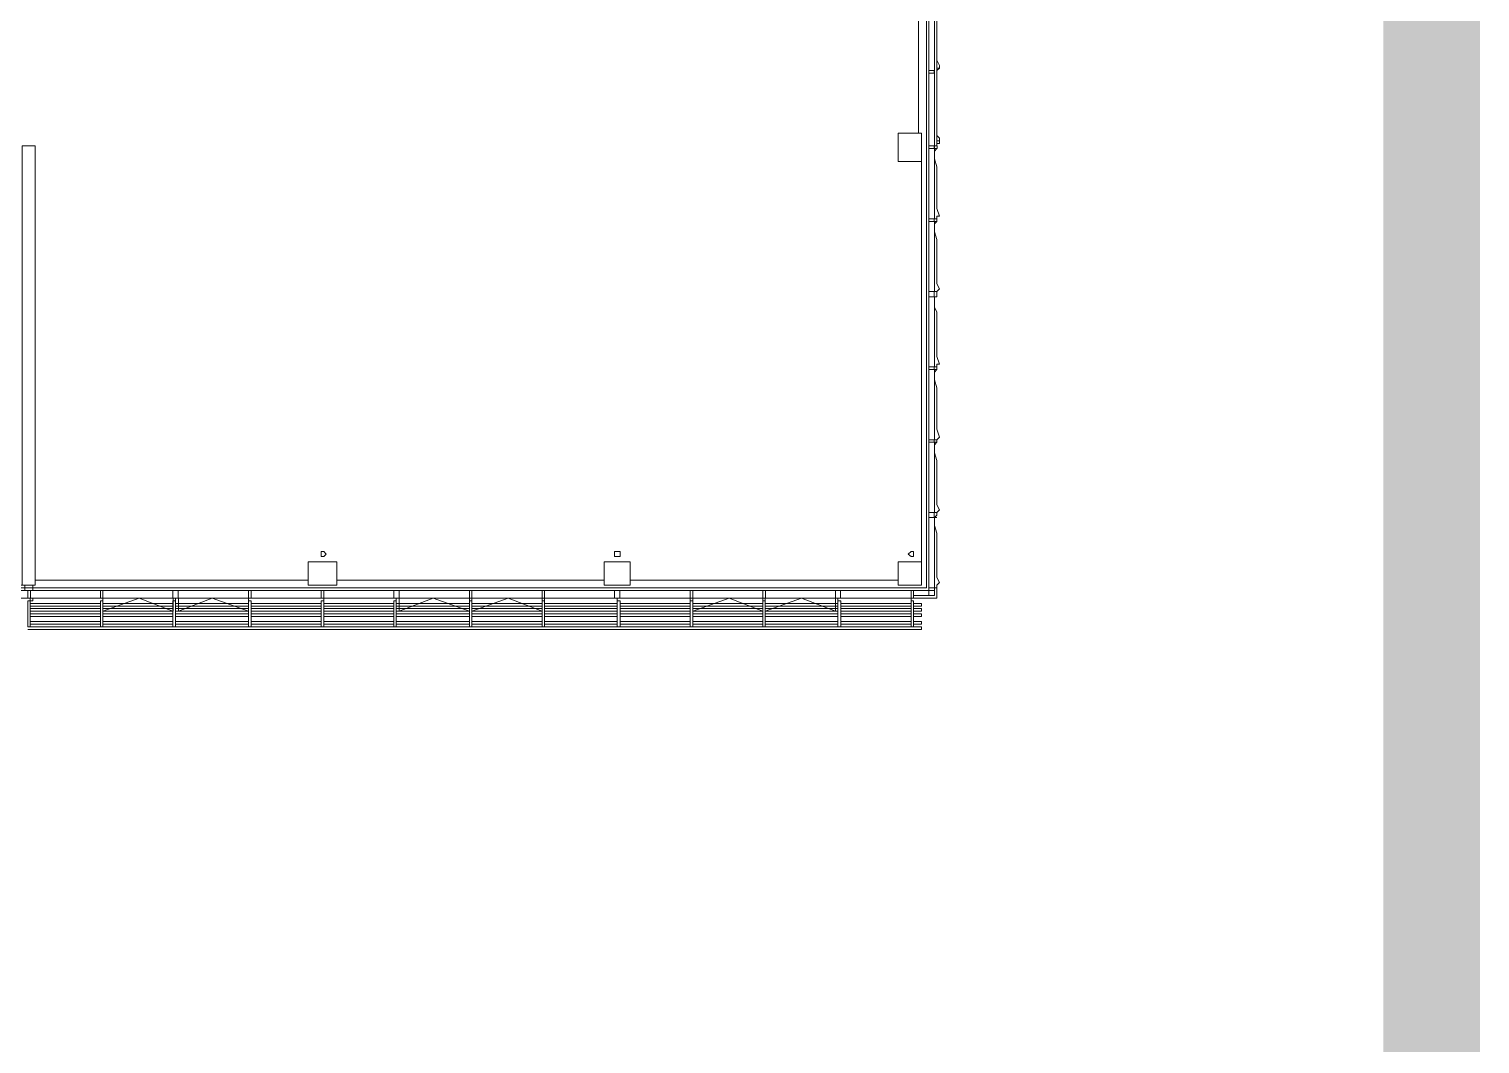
# Model space of a CAD drawing. Header units: inches. Extents: x 0.9 to 46, y 0.8 to 32.4.
# Drawn here: x 45.117 to 46.048, y 20.314 to 20.965 of the extents above; entities that cross this region are included whole.
import ezdxf

# ---------------------------------------------------------------- set-up
doc = ezdxf.new("R2010")
doc.units = ezdxf.units.IN
doc.header["$MEASUREMENT"] = 0
doc.layers.add('PDF_Geometry', color=7, linetype='Continuous')
doc.layers.add('PDF_Solid Fills', color=7, linetype='Continuous')

msp = doc.modelspace()

# ---------------------------------------------------------------- linework, layer by layer
at = {"layer": 'PDF_Geometry', "color": 9, "lineweight": 20, "true_color": 0xc0c0c0}
for points in [[(44.77264, 21.46629), (44.54738, 21.46629), (44.54738, 21.46128), (44.54738, 21.5196), (44.46411, 21.5196), (44.46411, 21.73959), (42.36758, 21.73959), (42.36758, 20.6063), (45.69248, 20.6063), (45.69248, 21.73959), (45.01767, 21.73959), (45.01767, 21.73627), (45.02597, 21.73627), (45.11243, 21.73627), (45.12073, 21.73627), (45.12073, 21.45627), (45.11243, 21.45627), (45.11243, 21.73627)], [(45.69407, 21.45461), (45.69407, 20.88962)], [(45.69758, 20.88962), (45.69758, 21.45461)], [(45.69918, 20.88962), (45.69918, 21.45461)], [(45.68737, 20.89795), (45.68737, 20.97462)], [(45.02597, 20.60796), (45.01767, 20.60796), (45.01767, 20.88962), (45.02597, 20.88962), (45.02597, 20.60796), (45.11243, 20.60796), (45.12073, 20.60796), (45.12073, 20.88962), (45.11243, 20.88962), (45.11243, 20.60796)], [(45.69407, 20.88796), (45.69407, 20.60464), (45.68418, 20.60464), (45.68418, 20.59963), (45.69918, 20.59963), (45.69918, 20.6063), (45.69758, 20.6063), (45.69758, 20.60464), (45.69407, 20.60464), (45.69407, 20.6063)], [(45.68929, 20.8796), (45.68929, 20.62295)], [(45.69758, 20.88796), (45.69758, 20.84294), (45.69918, 20.84294)], [(45.69918, 20.7963), (45.69758, 20.7963), (45.69758, 20.84128), (45.69918, 20.84128)], [(45.69918, 20.74796), (45.69758, 20.74796), (45.69758, 20.79295), (45.69918, 20.79295)], [(45.69918, 20.70128), (45.69758, 20.70128), (45.69758, 20.7463), (45.69918, 20.7463)], [(45.69918, 20.6546), (45.69758, 20.6546), (45.69758, 20.69962), (45.69918, 20.69962)], [(45.69758, 20.6063), (45.69758, 20.65129), (45.69918, 20.65129)], [(45.12073, 20.61128), (45.29589, 20.61128)], [(45.31408, 20.61128), (45.48573, 20.61128)], [(45.50264, 20.61128), (45.67429, 20.61128)], [(45.68418, 20.60464), (42.37747, 20.60464)], [(45.11913, 20.60796), (45.11913, 20.60464), (45.11403, 20.60464), (45.11403, 20.60796)], [(45.68259, 20.59963), (45.68259, 20.60129)], [(45.68418, 20.59963), (45.68418, 20.60129), (45.69758, 20.60129), (45.69758, 20.60464)], [(45.69407, 20.60464), (45.69407, 20.60129)], [(42.37588, 20.59963), (45.68259, 20.59963), (42.37588, 20.59963)], [(45.11594, 20.59797), (45.11754, 20.59797), (45.11594, 20.59797)], [(45.11754, 20.59797), (45.11754, 20.58129), (45.11594, 20.58129), (45.11594, 20.59797)], [(45.11754, 20.59628), (45.16252, 20.59628)], [(45.11754, 20.59462), (45.16252, 20.59462)], [(45.11754, 20.59296), (45.16252, 20.59296)], [(45.11754, 20.5913), (45.16252, 20.5913)], [(45.16252, 20.59797), (45.16412, 20.59797), (45.16252, 20.59797)], [(45.16412, 20.59797), (45.16412, 20.58129), (45.16252, 20.58129), (45.16252, 20.59797)], [(45.16412, 20.59963), (45.16412, 20.59797), (45.16412, 20.59963)], [(45.16412, 20.59628), (45.20911, 20.59628)], [(45.16412, 20.59462), (45.20911, 20.59462)], [(45.16412, 20.59296), (45.20911, 20.59296)], [(45.20911, 20.59797), (45.2107, 20.59797), (45.20911, 20.59797)], [(45.2107, 20.59797), (45.2107, 20.58129), (45.20911, 20.58129), (45.20911, 20.59797)], [(45.2107, 20.59963), (45.2107, 20.59797), (45.2107, 20.59963)], [(45.2107, 20.5913), (45.2576, 20.5913), (45.23431, 20.59963), (45.21262, 20.5913)], [(45.2107, 20.59628), (45.2576, 20.59628)], [(45.2107, 20.59462), (45.2576, 20.59462)], [(45.2107, 20.59296), (45.2576, 20.59296)], [(45.2576, 20.59963), (45.2576, 20.59797), (45.2576, 20.59963)], [(45.2576, 20.59797), (45.2592, 20.59797), (45.2576, 20.59797)], [(45.2592, 20.59797), (45.2592, 20.58129), (45.2576, 20.58129), (45.2576, 20.59797)], [(45.2592, 20.59628), (45.30419, 20.59628)], [(45.2592, 20.59462), (45.30419, 20.59462)], [(45.2592, 20.59296), (45.30419, 20.59296)], [(45.2592, 20.5913), (45.30419, 20.5913)], [(45.30419, 20.59797), (45.30578, 20.59797), (45.30419, 20.59797)], [(45.30578, 20.59797), (45.30578, 20.58129), (45.30419, 20.58129), (45.30419, 20.59797)], [(45.30578, 20.59963), (45.30578, 20.59797), (45.30578, 20.59963)], [(45.30578, 20.59628), (45.35077, 20.59628)], [(45.30578, 20.59462), (45.35077, 20.59462)], [(45.30578, 20.59296), (45.35077, 20.59296)], [(45.30578, 20.5913), (45.35077, 20.5913)], [(45.35077, 20.59797), (45.35236, 20.59797), (45.35077, 20.59797)], [(45.35236, 20.59797), (45.35236, 20.58129), (45.35077, 20.58129), (45.35077, 20.59797)], [(45.35236, 20.59963), (45.35236, 20.59797), (45.35236, 20.59963)], [(45.35236, 20.5913), (45.39927, 20.5913), (45.37597, 20.59963), (45.35428, 20.5913)], [(45.35236, 20.59628), (45.39927, 20.59628)], [(45.35236, 20.59462), (45.39927, 20.59462)], [(45.35236, 20.59296), (45.39927, 20.59296)], [(45.39927, 20.59963), (45.39927, 20.59797), (45.39927, 20.59963)], [(45.39927, 20.59797), (45.40086, 20.59797), (45.39927, 20.59797)], [(45.40086, 20.59797), (45.40086, 20.58129), (45.39927, 20.58129), (45.39927, 20.59797)], [(45.40086, 20.59628), (45.44585, 20.59628)], [(45.40086, 20.59462), (45.44585, 20.59462)], [(45.40086, 20.59296), (45.44585, 20.59296)], [(45.44585, 20.59797), (45.44744, 20.59797), (45.44585, 20.59797)], [(45.44744, 20.59797), (45.44744, 20.58129), (45.44585, 20.58129), (45.44585, 20.59797)], [(45.44744, 20.59963), (45.44744, 20.59797), (45.44744, 20.59963)], [(45.44744, 20.59628), (45.49403, 20.59628)], [(45.44744, 20.59462), (45.49403, 20.59462)], [(45.44744, 20.59296), (45.49403, 20.59296)], [(45.44744, 20.5913), (45.49403, 20.5913)], [(45.49403, 20.59963), (45.49403, 20.59797), (45.49403, 20.59963)], [(45.49403, 20.59797), (45.49594, 20.59797), (45.49403, 20.59797)], [(45.49594, 20.59797), (45.49594, 20.58129), (45.49403, 20.58129), (45.49403, 20.59797)], [(45.49594, 20.59628), (45.54092, 20.59628)], [(45.49594, 20.59462), (45.54092, 20.59462)], [(45.49594, 20.59296), (45.54092, 20.59296)], [(45.49594, 20.5913), (45.54092, 20.5913)], [(45.54092, 20.59963), (45.54092, 20.59797), (45.54092, 20.59963)], [(45.54092, 20.59797), (45.54252, 20.59797), (45.54092, 20.59797)], [(45.54252, 20.59797), (45.54252, 20.58129), (45.54092, 20.58129), (45.54092, 20.59797)], [(45.54252, 20.59628), (45.58751, 20.59628)], [(45.54252, 20.59462), (45.58751, 20.59462)], [(45.54252, 20.59296), (45.58751, 20.59296)], [(45.58751, 20.59797), (45.5891, 20.59797), (45.58751, 20.59797)], [(45.5891, 20.59797), (45.5891, 20.58129), (45.58751, 20.58129), (45.58751, 20.59797)], [(45.5891, 20.59963), (45.5891, 20.59797), (45.5891, 20.59963)], [(45.63409, 20.5913), (45.61239, 20.59963), (45.5891, 20.5913), (45.63569, 20.5913)], [(45.5891, 20.59628), (45.63569, 20.59628)], [(45.5891, 20.59462), (45.63569, 20.59462)], [(45.5891, 20.59296), (45.63569, 20.59296)], [(45.63569, 20.59963), (45.63569, 20.59797), (45.63569, 20.59963)], [(45.63569, 20.59797), (45.6376, 20.59797), (45.63569, 20.59797)], [(45.6376, 20.59797), (45.6376, 20.58129), (45.63569, 20.58129), (45.63569, 20.59797)], [(45.6376, 20.59628), (45.68259, 20.59628)], [(45.6376, 20.59462), (45.68259, 20.59462)], [(45.6376, 20.59296), (45.68259, 20.59296)], [(45.6376, 20.5913), (45.68259, 20.5913)], [(45.68259, 20.59963), (45.68259, 20.59797), (45.68259, 20.59963)], [(45.68259, 20.59797), (45.68418, 20.59797), (45.68259, 20.59797)], [(45.68418, 20.59797), (45.68418, 20.58129), (45.68259, 20.58129), (45.68259, 20.59797)], [(45.68418, 20.59462), (45.68929, 20.59462), (45.68929, 20.59628), (45.68418, 20.59628)], [(45.68418, 20.5913), (45.68929, 20.5913), (45.68929, 20.59296), (45.68418, 20.59296)], [(45.11594, 20.57963), (45.16412, 20.57963), (45.2107, 20.57963), (45.2576, 20.57963), (45.30578, 20.57963), (45.35236, 20.57963), (45.39927, 20.57963), (45.44744, 20.57963), (45.49403, 20.57963), (45.54092, 20.57963), (45.5891, 20.57963), (45.63569, 20.57963), (45.68259, 20.57963), (45.68929, 20.57963), (45.68929, 20.58129), (45.68418, 20.58129)], [(45.11754, 20.58961), (45.16252, 20.58961)], [(45.11754, 20.58795), (45.16252, 20.58795)], [(45.11754, 20.58463), (45.16252, 20.58463)], [(45.11754, 20.58294), (45.16252, 20.58294)], [(45.11754, 20.58129), (45.16252, 20.58129)], [(45.16412, 20.58961), (45.20911, 20.58961)], [(45.16412, 20.58795), (45.20911, 20.58795)], [(45.16412, 20.58463), (45.20911, 20.58463)], [(45.16412, 20.58294), (45.20911, 20.58294)], [(45.16412, 20.58129), (45.20911, 20.58129)], [(45.2107, 20.58961), (45.2576, 20.58961)], [(45.2107, 20.58795), (45.2576, 20.58795)], [(45.2107, 20.58463), (45.2576, 20.58463)], [(45.2107, 20.58294), (45.2576, 20.58294)], [(45.2107, 20.58129), (45.2576, 20.58129)], [(45.2592, 20.58961), (45.30419, 20.58961)], [(45.2592, 20.58795), (45.30419, 20.58795)], [(45.2592, 20.58463), (45.30419, 20.58463)], [(45.2592, 20.58294), (45.30419, 20.58294)], [(45.2592, 20.58129), (45.30419, 20.58129)], [(45.30578, 20.58961), (45.35077, 20.58961)], [(45.30578, 20.58795), (45.35077, 20.58795)], [(45.30578, 20.58463), (45.35077, 20.58463)], [(45.30578, 20.58294), (45.35077, 20.58294)], [(45.30578, 20.58129), (45.35077, 20.58129)], [(45.35236, 20.58961), (45.39927, 20.58961)], [(45.35236, 20.58795), (45.39927, 20.58795)], [(45.35236, 20.58463), (45.39927, 20.58463)], [(45.35236, 20.58294), (45.39927, 20.58294)], [(45.35236, 20.58129), (45.39927, 20.58129)], [(45.40086, 20.58961), (45.44585, 20.58961)], [(45.40086, 20.58795), (45.44585, 20.58795)], [(45.40086, 20.58463), (45.44585, 20.58463)], [(45.40086, 20.58294), (45.44585, 20.58294)], [(45.40086, 20.58129), (45.44585, 20.58129)], [(45.44744, 20.58961), (45.49403, 20.58961)], [(45.44744, 20.58795), (45.49403, 20.58795)], [(45.44744, 20.58463), (45.49403, 20.58463)], [(45.44744, 20.58294), (45.49403, 20.58294)], [(45.44744, 20.58129), (45.49403, 20.58129)], [(45.49594, 20.58961), (45.54092, 20.58961)], [(45.49594, 20.58795), (45.54092, 20.58795)], [(45.49594, 20.58463), (45.54092, 20.58463)], [(45.49594, 20.58294), (45.54092, 20.58294)], [(45.49594, 20.58129), (45.54092, 20.58129)], [(45.54252, 20.58961), (45.58751, 20.58961)], [(45.54252, 20.58795), (45.58751, 20.58795)], [(45.54252, 20.58463), (45.58751, 20.58463)], [(45.54252, 20.58294), (45.58751, 20.58294)], [(45.54252, 20.58129), (45.58751, 20.58129)], [(45.5891, 20.58961), (45.63569, 20.58961)], [(45.5891, 20.58795), (45.63569, 20.58795)], [(45.5891, 20.58463), (45.63569, 20.58463)], [(45.5891, 20.58294), (45.63569, 20.58294)], [(45.5891, 20.58129), (45.63569, 20.58129)], [(45.6376, 20.58961), (45.68259, 20.58961)], [(45.6376, 20.58795), (45.68259, 20.58795)], [(45.6376, 20.58463), (45.68259, 20.58463)], [(45.6376, 20.58294), (45.68259, 20.58294)], [(45.6376, 20.58129), (45.68259, 20.58129)], [(45.68418, 20.58795), (45.68929, 20.58795), (45.68929, 20.58961), (45.68418, 20.58961)], [(45.68418, 20.58294), (45.68929, 20.58294), (45.68929, 20.58463), (45.68418, 20.58463)]]:
    msp.add_lwpolyline(points, dxfattribs=at)
at = {"layer": 'PDF_Geometry', "lineweight": 9}
for points in [[(45.69918, 20.95461), (45.69918, 20.94463), (45.70077, 20.94128), (45.70077, 20.93962), (45.70077, 20.94128), (45.70077, 20.93962)], [(45.70077, 20.94128), (45.69918, 20.94463), (45.69918, 20.94795), (45.69918, 20.95129), (45.69918, 20.95295), (45.69918, 20.95461), (45.69918, 20.93962), (45.69918, 20.93796), (45.70077, 20.93962), (45.69918, 20.93962), (45.69918, 20.93796)], [(45.69918, 20.90628), (45.69918, 20.90296), (45.69918, 20.9013), (45.69918, 20.89629), (45.70077, 20.89463), (45.70077, 20.89294), (45.70077, 20.89463), (45.69918, 20.89629), (45.69918, 20.90794), (45.69918, 20.89294), (45.69918, 20.89128), (45.70077, 20.89128), (45.70077, 20.89294), (45.69918, 20.89294), (45.69918, 20.89128), (45.69918, 20.88962)], [(45.11754, 20.59797), (45.11754, 20.59963)], [(45.11913, 20.59797), (45.11754, 20.59797), (45.11913, 20.59797)], [(45.11913, 20.59797), (45.11913, 20.59963)]]:
    msp.add_lwpolyline(points, dxfattribs=at)
at = {"layer": 'PDF_Geometry', "color": 9, "lineweight": 20, "true_color": 0xc0c0c0}
for points in [[(45.69407, 20.9363), (45.6974, 20.9363), (45.6974, 20.93797), (45.69407, 20.93797)], [(45.67429, 20.8796), (45.6893, 20.8796), (45.6893, 20.89794), (45.67429, 20.89794)], [(45.69407, 20.88796), (45.6974, 20.88796), (45.6974, 20.88963), (45.69407, 20.88963)], [(45.69758, 20.88796), (45.69925, 20.88796), (45.69925, 20.88963), (45.69758, 20.88963)], [(45.69918, 20.84128), (45.69918, 20.84464), (45.70077, 20.84464), (45.69918, 20.84961), (45.69918, 20.87629), (45.69758, 20.88129), (45.69758, 20.88627), (45.69918, 20.88796), (45.69758, 20.88627), (45.69758, 20.88129), (45.69918, 20.87629), (45.69918, 20.84961), (45.70077, 20.84464), (45.69918, 20.84464)], [(45.69407, 20.84128), (45.6974, 20.84128), (45.6974, 20.84294), (45.69407, 20.84294)], [(45.69918, 20.79461), (45.69918, 20.7963), (45.70077, 20.79796), (45.69918, 20.80127), (45.69918, 20.82961), (45.69758, 20.83462), (45.69758, 20.83963), (45.69918, 20.84128), (45.69758, 20.83963), (45.69758, 20.83462), (45.69918, 20.82961), (45.69918, 20.80127), (45.70077, 20.79796), (45.69918, 20.7963)], [(45.69407, 20.79295), (45.6974, 20.79295), (45.6974, 20.79629), (45.69407, 20.79629)], [(45.69918, 20.7463), (45.69918, 20.74962), (45.70077, 20.74962), (45.69918, 20.75463), (45.69918, 20.78296), (45.69758, 20.78628), (45.69758, 20.79295), (45.69918, 20.79295), (45.69918, 20.79461), (45.69918, 20.79295), (45.69758, 20.79295), (45.69758, 20.78628), (45.69918, 20.78296), (45.69918, 20.75463), (45.70077, 20.74962), (45.69918, 20.74962)], [(45.69407, 20.7463), (45.6974, 20.7463), (45.6974, 20.74797), (45.69407, 20.74797)], [(45.69918, 20.69962), (45.69918, 20.70128), (45.70077, 20.70294), (45.69918, 20.70795), (45.69918, 20.73462), (45.69758, 20.73963), (45.69758, 20.74461), (45.69918, 20.7463), (45.69758, 20.74461), (45.69758, 20.73963), (45.69918, 20.73462), (45.69918, 20.70795), (45.70077, 20.70294), (45.69918, 20.70128)], [(45.69407, 20.69962), (45.6974, 20.69962), (45.6974, 20.70129), (45.69407, 20.70129)], [(45.69918, 20.65298), (45.69918, 20.6546), (45.70077, 20.65629), (45.69918, 20.65961), (45.69918, 20.68795), (45.69758, 20.69296), (45.69758, 20.69796), (45.69918, 20.69962), (45.69758, 20.69796), (45.69758, 20.69296), (45.69918, 20.68795), (45.69918, 20.65961), (45.70077, 20.65629), (45.69918, 20.6546)], [(45.69407, 20.65129), (45.6974, 20.65129), (45.6974, 20.65461), (45.69407, 20.65461)], [(45.69918, 20.6063), (45.69918, 20.60796), (45.70077, 20.60962), (45.69918, 20.61297), (45.69918, 20.6413), (45.69758, 20.64631), (45.69758, 20.65129), (45.69918, 20.65298), (45.69758, 20.65129), (45.69758, 20.64631), (45.69918, 20.6413), (45.69918, 20.61297), (45.70077, 20.60962), (45.69918, 20.60796)], [(45.30738, 20.62796), (45.30578, 20.62962), (45.30419, 20.62962), (45.30419, 20.6263), (45.30578, 20.6263)], [(45.49594, 20.62796), (45.49594, 20.62962), (45.49243, 20.62962), (45.49243, 20.6263), (45.49594, 20.6263)], [(45.68418, 20.62796), (45.68418, 20.62962), (45.68259, 20.62962), (45.68067, 20.62796), (45.68259, 20.6263), (45.68418, 20.6263)], [(45.29589, 20.60796), (45.31422, 20.60796), (45.31422, 20.62296), (45.29589, 20.62296)], [(45.48573, 20.60796), (45.5024, 20.60796), (45.5024, 20.62296), (45.48573, 20.62296)], [(45.67429, 20.60796), (45.6893, 20.60796), (45.6893, 20.62296), (45.67429, 20.62296)], [(45.11594, 20.59963), (45.11761, 20.59963), (45.11761, 20.60464), (45.11594, 20.60464)], [(45.16252, 20.59963), (45.16418, 20.59963), (45.16418, 20.60464), (45.16252, 20.60464)], [(45.20911, 20.59963), (45.21243, 20.59963), (45.21243, 20.60464), (45.20911, 20.60464)], [(45.2576, 20.59963), (45.25927, 20.59963), (45.25927, 20.60464), (45.2576, 20.60464)], [(45.30419, 20.59963), (45.30586, 20.59963), (45.30586, 20.60464), (45.30419, 20.60464)], [(45.35077, 20.59963), (45.3541, 20.59963), (45.3541, 20.60464), (45.35077, 20.60464)], [(45.39927, 20.59963), (45.40092, 20.59963), (45.40092, 20.60464), (45.39927, 20.60464)], [(45.44585, 20.59963), (45.44752, 20.59963), (45.44752, 20.60464), (45.44585, 20.60464)], [(45.49243, 20.59963), (45.49577, 20.59963), (45.49577, 20.60464), (45.49243, 20.60464)], [(45.54092, 20.59963), (45.54259, 20.59963), (45.54259, 20.60464), (45.54092, 20.60464)], [(45.58751, 20.59963), (45.58917, 20.59963), (45.58917, 20.60464), (45.58751, 20.60464)], [(45.63409, 20.59963), (45.63742, 20.59963), (45.63742, 20.60464), (45.63409, 20.60464)], [(45.68259, 20.59963), (45.68426, 20.59963), (45.68426, 20.60464), (45.68259, 20.60464)], [(45.69758, 20.6063), (45.69918, 20.6063), (45.69758, 20.6063), (45.69758, 20.60464), (45.69407, 20.60464), (45.69407, 20.6063)], [(45.20911, 20.5913), (45.18741, 20.59963), (45.16412, 20.5913)], [(45.16412, 20.5913), (45.20912, 20.5913), (45.20912, 20.59963), (45.16412, 20.59963)], [(45.21262, 20.5913), (45.25762, 20.5913), (45.25762, 20.59963), (45.21262, 20.59963)], [(45.35428, 20.5913), (45.39928, 20.5913), (45.39928, 20.59963), (45.35428, 20.59963)], [(45.44585, 20.5913), (45.42415, 20.59963), (45.40086, 20.5913)], [(45.40086, 20.5913), (45.44586, 20.5913), (45.44586, 20.59963), (45.40086, 20.59963)], [(45.58751, 20.5913), (45.56581, 20.59963), (45.54252, 20.5913)], [(45.54252, 20.5913), (45.58752, 20.5913), (45.58752, 20.59963), (45.54252, 20.59963)], [(45.5891, 20.5913), (45.63411, 20.5913), (45.63411, 20.59963), (45.5891, 20.59963)]]:
    msp.add_lwpolyline(points, close=True, dxfattribs=at)
at = {"layer": 'PDF_Geometry', "lineweight": 9}
msp.add_lwpolyline([(45.11754, 20.59963), (45.11754, 20.59797)], close=True, dxfattribs=at)
at = {"layer": 'PDF_Solid Fills', "lineweight": 9, "transparency": 33554559}
for points in [[(46.04759, 32.3527), (45.98569, 32.28953), (46.04759, 0.75498)], [(45.98569, 32.28953), (46.04759, 0.75498), (45.98569, 0.81832)]]:
    msp.add_solid(points, dxfattribs=at)

doc.saveas('drawing.dxf')
